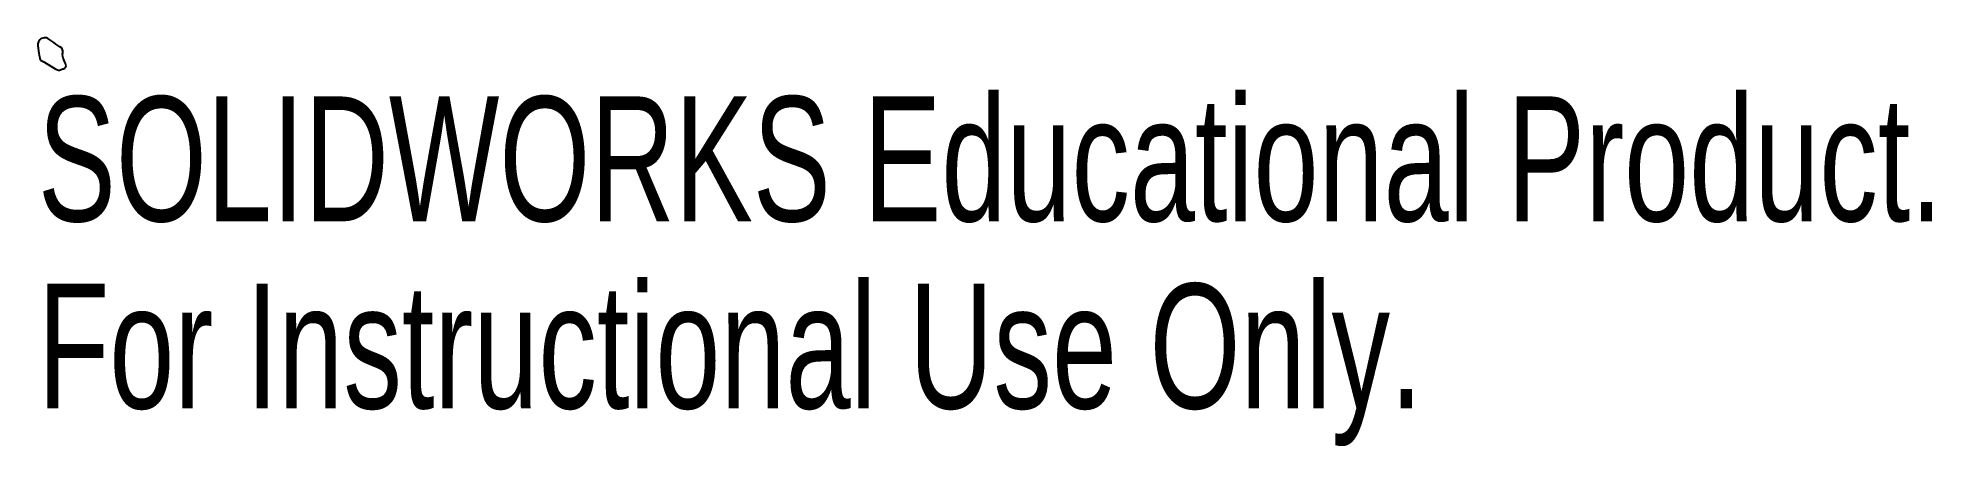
# Model space of a CAD drawing. Header units: millimetres. Extents: x -1 to 72.3, y -14.6 to 1.2.
import ezdxf

# ---------------------------------------------------------------- set-up
doc = ezdxf.new("R2010")
doc.units = ezdxf.units.MM
doc.styles.add('SLDTEXTSTYLE0', font='TXT', dxfattribs={"width": 0.7})

msp = doc.modelspace()

# ---------------------------------------------------------------- linework, layer by layer
at = {"color": 7, "linetype": 'Continuous', "lineweight": 25}
for p, q in [((-1.014, 0.974), (-1.016, 0.883)), ((-1.016, 0.883), (-0.983, 0.603)), ((-1.009, 0.999), (-1.014, 0.974)), ((-0.996, 1.037), (-1.009, 0.999)), ((-0.972, 1.081), (-0.996, 1.037)), ((-0.942, 1.119), (-0.972, 1.081)), ((-0.925, 1.133), (-0.942, 1.119)), ((-0.905, 1.152), (-0.925, 1.133)), ((-0.889, 1.161), (-0.905, 1.152)), ((-0.878, 1.169), (-0.889, 1.161)), ((-0.824, 1.184), (-0.878, 1.169)), ((-0.774, 1.192), (-0.824, 1.184)), ((-0.73, 1.193), (-0.774, 1.192)), ((-0.681, 1.188), (-0.73, 1.193)), ((-0.634, 1.168), (-0.681, 1.188)), ((-0.472, 1.059), (-0.634, 1.168)), ((-0.402, 1.009), (-0.472, 1.059)), ((-0.32, 0.954), (-0.402, 1.009)), ((-0.161, 0.845), (-0.32, 0.954)), ((-0.097, 0.806), (-0.161, 0.845)), ((-0.076, 0.77), (-0.097, 0.806)), ((-0.059, 0.745), (-0.076, 0.77)), ((-0.063, 0.735), (-0.059, 0.745)), ((-0.056, 0.687), (-0.063, 0.735)), ((-0.983, 0.603), (-0.972, 0.529)), ((-0.972, 0.529), (-0.958, 0.469)), ((-0.958, 0.469), (-0.936, 0.39)), ((-0.936, 0.39), (-0.927, 0.352)), ((-0.927, 0.352), (-0.91, 0.33)), ((-0.91, 0.33), (-0.89, 0.317)), ((-0.89, 0.317), (-0.787, 0.261)), ((-0.787, 0.261), (-0.685, 0.2)), ((-0.685, 0.2), (-0.389, 0.015)), ((-0.389, 0.015), (-0.325, -0.022)), ((-0.067, 0.559), (-0.053, 0.597)), ((-0.054, 0.463), (-0.067, 0.559)), ((-0.05, 0.616), (-0.056, 0.687)), ((-0.038, 0.403), (-0.054, 0.463)), ((-0.053, 0.597), (-0.05, 0.616)), ((-0.031, 0.381), (-0.038, 0.403)), ((0.027, 0.248), (-0.031, 0.381)), ((-0.023, -0.002), (0, 0)), ((0, 0), (0.03, 0.022)), ((0.054, 0.202), (0.027, 0.248)), ((0.03, 0.022), (0.036, 0.029)), ((0.036, 0.029), (0.048, 0.039)), ((0.048, 0.039), (0.065, 0.065)), ((0.059, 0.191), (0.054, 0.202)), ((0.067, 0.165), (0.059, 0.191)), ((0.065, 0.065), (0.075, 0.11)), ((0.075, 0.11), (0.067, 0.165)), ((-0.325, -0.022), (-0.261, -0.048)), ((-0.261, -0.048), (-0.219, -0.054)), ((-0.219, -0.054), (-0.186, -0.052)), ((-0.186, -0.052), (-0.147, -0.042)), ((-0.147, -0.042), (-0.118, -0.032)), ((-0.118, -0.032), (-0.047, -0.003)), ((-0.047, -0.003), (-0.023, -0.002))]:
    msp.add_line(p, q, dxfattribs=at)

# ---------------------------------------------------------------- texts
at = {"color": 7, "linetype": 'Continuous', "char_height": 4.83362, "attachment_point": 1, "style": 'SLDTEXTSTYLE0'}
for s, insert in [('SOLIDWORKS Educational Product.', (-1.016, -1.074)), ('For Instructional Use Only.', (-1.016, -8.324))]:
    msp.add_mtext(s, dxfattribs=dict(at, insert=insert))

doc.saveas('drawing.dxf')
